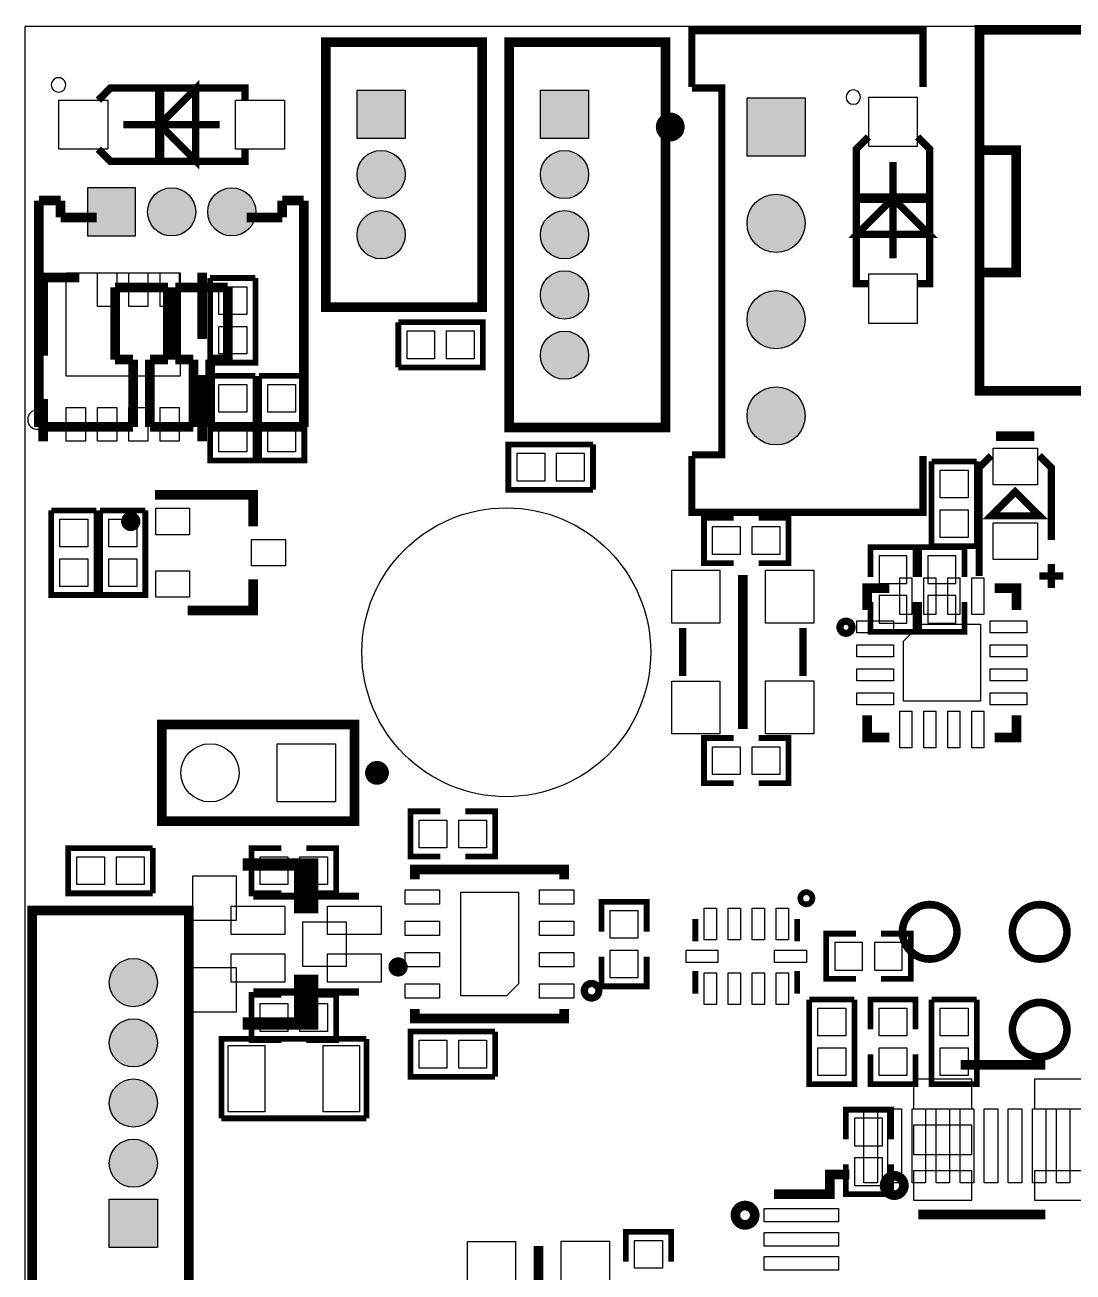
# Model space of a CAD drawing. Extents: x 0 to 44.2, y -0.6 to 47.
# Drawn here: x 0 to 21.77, y 21.13 to 47.03 of the extents above; entities that cross this region are included whole.
import ezdxf

# ---------------------------------------------------------------- set-up
doc = ezdxf.new("R2010")
doc.units = 0
doc.header["$MEASUREMENT"] = 0
doc.layers.get('0').update_dxf_attribs({"linetype": 'CONTINUOUS'})
for name, color, linetype in [('BOTTOM', 132, 'CONTINUOUS'), ('OUTLINE', 7, 'CONTINUOUS'), ('SILKSCREEN_BOTTOM', 230, 'CONTINUOUS'), ('SILKSCREEN_TOP', 7, 'CONTINUOUS'), ('SOLDERMASK_TOP', 94, 'CONTINUOUS')]:
    doc.layers.add(name, color=color, linetype=linetype)

msp = doc.modelspace()

# ---------------------------------------------------------------- hatches: boundary and pattern name
at = {"linetype": 'Continuous'}
h = msp.add_hatch(color=4, dxfattribs=at)
h.dxf.hatch_style = 1
edge = h.paths.add_edge_path()
edge.add_arc((32.004, 1.88976), 0.60452, 0, 360)
edge = h.paths.add_edge_path()
edge.add_arc((27.686, 1.88976), 0.60452, 0, 360)
h.paths.add_polyline_path([(25.0825, 2.49428), (26.29154, 2.49428), (26.29154, 1.28524), (25.0825, 1.28524)])
edge = h.paths.add_edge_path()
edge.add_arc((21.336, 1.88976), 0.60452, 0, 360)
h.paths.add_polyline_path([(18.7325, 2.49428), (19.94154, 2.49428), (19.94154, 1.28524), (18.7325, 1.28524)])
edge = h.paths.add_edge_path()
edge.add_arc((22.88032, 44.42968), 0.84963, 0, 360)
h.paths.add_polyline_path([(22.03069, 42.77995), (23.72995, 42.77995), (23.72995, 41.08069), (22.03069, 41.08069)])
edge = h.paths.add_edge_path()
edge.add_arc((25.37968, 44.42968), 0.84963, 0, 360)
edge = h.paths.add_edge_path()
edge.add_arc((25.37968, 41.93032), 0.84963, 0, 360)
h.paths.add_polyline_path([(16.21028, 45.51426), (16.21028, 44.30522), (15.00124, 44.30522), (15.00124, 45.51426)])
edge = h.paths.add_edge_path()
edge.add_arc((15.60576, 42.91076), 0.60452, 0, 360)
edge = h.paths.add_edge_path()
edge.add_arc((15.60576, 40.90924), 0.60452, 0, 360)
edge = h.paths.add_edge_path()
edge.add_arc((15.60576, 38.91026), 0.60452, 0, 360)
edge = h.paths.add_edge_path()
edge.add_arc((11.20902, 40.1701), 0.50038, 0, 360)
edge = h.paths.add_edge_path()
edge.add_arc((11.20902, 41.42232), 0.50038, 0, 360)
edge = h.paths.add_edge_path()
edge.add_arc((11.20902, 42.672), 0.50038, 0, 360)
edge = h.paths.add_edge_path()
edge.add_arc((11.20902, 43.92168), 0.50038, 0, 360)
h.paths.add_polyline_path([(10.70864, 45.67174), (11.7094, 45.67174), (11.7094, 44.67098), (10.70864, 44.67098)])
h.paths.add_polyline_path([(6.89864, 45.67174), (7.8994, 45.67174), (7.8994, 44.67098), (6.89864, 44.67098)])
edge = h.paths.add_edge_path()
edge.add_arc((7.39902, 43.92168), 0.50038, 0, 360)
edge = h.paths.add_edge_path()
edge.add_arc((7.39902, 42.672), 0.50038, 0, 360)
edge = h.paths.add_edge_path()
edge.add_arc((4.29768, 43.14698), 0.50038, 0, 360)
edge = h.paths.add_edge_path()
edge.add_arc((3.048, 43.14698), 0.50038, 0, 360)
h.paths.add_polyline_path([(1.29794, 43.64736), (1.29794, 42.6466), (2.2987, 42.6466), (2.2987, 43.64736)])
edge = h.paths.add_edge_path()
edge.add_arc((2.25298, 27.1399), 0.50038, 0, 360)
edge = h.paths.add_edge_path()
edge.add_arc((2.25298, 25.88768), 0.50038, 0, 360)
edge = h.paths.add_edge_path()
edge.add_arc((2.25298, 24.638), 0.50038, 0, 360)
edge = h.paths.add_edge_path()
edge.add_arc((2.25298, 23.38832), 0.50038, 0, 360)
h.paths.add_polyline_path([(2.75336, 21.63826), (1.7526, 21.63826), (1.7526, 22.63902), (2.75336, 22.63902)])
edge = h.paths.add_edge_path()
edge.add_arc((2.50698, 5.6261), 0.50038, 0, 360)
edge = h.paths.add_edge_path()
edge.add_arc((2.50698, 6.87832), 0.50038, 0, 360)
edge = h.paths.add_edge_path()
edge.add_arc((2.50698, 8.128), 0.50038, 0, 360)
edge = h.paths.add_edge_path()
edge.add_arc((2.50698, 9.37768), 0.50038, 0, 360)
h.paths.add_polyline_path([(3.00736, 11.12774), (2.0066, 11.12774), (2.0066, 10.12698), (3.00736, 10.12698)])

# ---------------------------------------------------------------- linework, layer by layer
at = {"layer": 'BOTTOM'}
for points in [[(6.89864, 45.67174), (7.8994, 45.67174), (7.8994, 44.67098), (6.89864, 44.67098)], [(10.70864, 45.67174), (11.7094, 45.67174), (11.7094, 44.67098), (10.70864, 44.67098)], [(16.21028, 45.51426), (16.21028, 44.30522), (15.00124, 44.30522), (15.00124, 45.51426)], [(18.542, 45.52442), (17.526, 45.52442), (17.526, 44.50842), (18.542, 44.50842)], [(1.29794, 43.64736), (1.29794, 42.6466), (2.2987, 42.6466), (2.2987, 43.64736)], [(17.526, 40.83558), (18.542, 40.83558), (18.542, 41.85158), (17.526, 41.85158)], [(17.74444, 35.43046), (18.32356, 35.43046), (18.32356, 36.0045), (17.74444, 36.0045)], [(18.76044, 35.43046), (19.33956, 35.43046), (19.33956, 36.0045), (18.76044, 36.0045)], [(18.32356, 35.18154), (17.74444, 35.18154), (17.74444, 34.6075), (18.32356, 34.6075)], [(19.33956, 35.18154), (18.76044, 35.18154), (18.76044, 34.6075), (19.33956, 34.6075)], [(6.44906, 32.10052), (6.44906, 30.89148), (5.24002, 30.89148), (5.24002, 32.10052)], [(3.4798, 28.4353), (4.3942, 28.4353), (4.3942, 29.3497), (3.4798, 29.3497)], [(5.7658, 27.4828), (6.6802, 27.4828), (6.6802, 28.3972), (5.7658, 28.3972)], [(17.40154, 27.39644), (17.40154, 27.97556), (16.8275, 27.97556), (16.8275, 27.39644)], [(17.65046, 27.97556), (17.65046, 27.39644), (18.2245, 27.39644), (18.2245, 27.97556)], [(3.4798, 26.5303), (4.3942, 26.5303), (4.3942, 27.4447), (3.4798, 27.4447)], [(18.46072, 25.13076), (18.46072, 24.52116), (19.66976, 24.52116), (19.66976, 25.13076)], [(20.97024, 25.13076), (20.97024, 24.52116), (22.17928, 24.52116), (22.17928, 25.13076)], [(17.23644, 23.74646), (17.81556, 23.74646), (17.81556, 24.3205), (17.23644, 24.3205)], [(18.46072, 24.1808), (18.46072, 23.5712), (19.66976, 23.5712), (19.66976, 24.1808)], [(17.81556, 23.49754), (17.23644, 23.49754), (17.23644, 22.9235), (17.81556, 22.9235)], [(18.46072, 23.23084), (18.46072, 22.62124), (19.66976, 22.62124), (19.66976, 23.23084)], [(20.97024, 23.23084), (20.97024, 22.62124), (22.17928, 22.62124), (22.17928, 23.23084)], [(2.75336, 21.63826), (1.7526, 21.63826), (1.7526, 22.63902), (2.75336, 22.63902)]]:
    msp.add_lwpolyline(points, close=True, dxfattribs=at)
for centre, radius in [((7.39902, 43.92168), 0.50038), ((11.20902, 43.92168), 0.50038), ((3.048, 43.14698), 0.50038), ((4.29768, 43.14698), 0.50038), ((15.60576, 42.91076), 0.60452), ((7.39902, 42.672), 0.50038), ((11.20902, 42.672), 0.50038), ((11.20902, 41.42232), 0.50038), ((15.60576, 40.90924), 0.60452), ((11.20902, 40.1701), 0.50038), ((15.60576, 38.91026), 0.60452), ((9.99998, 34.00044), 2.99974), ((3.84556, 31.496), 0.60452), ((2.25298, 27.1399), 0.50038), ((2.25298, 25.88768), 0.50038), ((2.25298, 24.638), 0.50038), ((2.25298, 23.38832), 0.50038)]:
    msp.add_circle(centre, radius, dxfattribs=at)
at = {"layer": 'OUTLINE'}
msp.add_lwpolyline([(0, 47.00016), (0, 0), (44.00042, 0), (44.00042, 47.00016)], close=True, dxfattribs=at)
at = {"layer": 'SILKSCREEN_BOTTOM'}
msp.add_lwpolyline([(17.35836, 45.5295, 1), (17.05964, 45.5305, 1)], format="xyb", close=True, dxfattribs=at)
for points, const_width in [([(17.526, 41.656), (17.272, 41.656), (17.272, 44.45), (17.526, 44.704)], 0.1524), ([(18.542, 44.704), (18.796, 44.45), (18.796, 41.656), (18.542, 41.656)], 0.1524), ([(18.034, 44.18076), (18.034, 42.17924)], 0.14986), ([(18.7833, 43.42892), (17.2847, 43.42892)], 0.20066), ([(0.2921, 43.38066), (0.2921, 38.67912)], 0.20066), ([(0.73914, 43.38066), (0.2921, 43.38066)], 0.20066), ([(0.73914, 43.03014), (0.73914, 43.38066)], 0.20066), ([(5.79374, 43.38066), (5.3467, 43.38066)], 0.20066), ([(5.3467, 43.38066), (5.3467, 43.03014)], 0.20066), ([(5.79374, 38.67912), (5.79374, 43.38066)], 0.20066), ([(18.034, 43.42892), (17.2847, 42.67962), (18.7833, 42.67962), (18.034, 43.42892)], 0.14986), ([(1.48844, 43.03014), (0.73914, 43.03014)], 0.20066), ([(5.3467, 43.03014), (4.60756, 43.03014)], 0.20066), ([(1.87198, 40.07866), (1.87198, 41.57726)], 0.20066), ([(1.87198, 41.57726), (2.96926, 41.57726)], 0.20066), ([(2.96926, 41.57726), (2.96926, 40.07866)], 0.20066), ([(3.12166, 40.07866), (3.12166, 41.57726)], 0.20066), ([(3.12166, 41.57726), (4.21386, 41.57726)], 0.20066), ([(4.21386, 41.57726), (4.21386, 40.07866)], 0.20066), ([(2.24536, 40.07866), (1.87198, 40.07866)], 0.20066), ([(2.24536, 38.67912), (2.24536, 40.07866)], 0.20066), ([(2.96926, 40.07866), (2.59588, 40.07866)], 0.20066), ([(2.59588, 40.07866), (2.59588, 38.67912)], 0.20066), ([(3.50012, 40.07866), (3.12166, 40.07866)], 0.20066), ([(3.50012, 38.67912), (3.50012, 40.07866)], 0.20066), ([(4.21386, 40.07866), (3.85064, 40.07866)], 0.20066), ([(3.85064, 40.07866), (3.85064, 38.67912)], 0.20066), ([(0.2921, 38.67912), (2.24536, 38.67912)], 0.20066), ([(2.59588, 38.67912), (3.50012, 38.67912)], 0.20066), ([(3.85064, 38.67912), (5.79374, 38.67912)], 0.20066), ([(18.5039, 35.56508), (18.5039, 36.18484), (17.5641, 36.18484), (17.5641, 35.56508)], 0.11938), ([(19.5199, 35.56508), (19.5199, 36.18484), (18.5801, 36.18484), (18.5801, 35.56508)], 0.11938), ([(18.5039, 35.04692), (18.5039, 34.42716), (17.5641, 34.42716), (17.5641, 35.04692)], 0.11938), ([(19.5199, 35.04692), (19.5199, 34.42716), (18.5801, 34.42716), (18.5801, 35.04692)], 0.11938), ([(5.715, 29.591), (5.715, 28.702), (5.969, 28.702), (5.969, 29.591), (4.5212, 29.591)], 0.254), ([(17.26692, 28.1559), (16.64716, 28.1559), (16.64716, 27.2161), (17.26692, 27.2161)], 0.11938), ([(17.78508, 28.1559), (18.40484, 28.1559), (18.40484, 27.2161), (17.78508, 27.2161)], 0.11938), ([(5.715, 26.289), (5.715, 27.178), (5.969, 27.178), (5.969, 26.289), (4.5212, 26.289)], 0.254), ([(19.44116, 25.43048), (21.19884, 25.43048)], 0.20066), ([(17.0561, 23.88108), (17.0561, 24.50084), (17.9959, 24.50084), (17.9959, 23.88108)], 0.11938), ([(17.0561, 23.36292), (17.0561, 22.74316), (17.9959, 22.74316), (17.9959, 23.36292)], 0.11938), ([(18.55978, 22.32152), (21.19884, 22.32152)], 0.20066)]:
    msp.add_lwpolyline(points, dxfattribs=dict(at, const_width=const_width))
at = {"layer": 'SILKSCREEN_BOTTOM', "const_width": 0.20066}
msp.add_lwpolyline([(18.26006, 22.92604, 0.999801), (17.85874, 22.92604, 1.000199), (18.26006, 22.92604)], format="xyb", dxfattribs=at)
at = {"layer": 'SILKSCREEN_TOP'}
for points, const_width in [([(18.6563, 45.74032), (18.6563, 46.91126), (13.8557, 46.91126), (13.8557, 45.74032)], 0.14986), ([(19.82978, 46.92904), (28.43022, 46.92904), (28.43022, 39.42842), (19.82978, 39.42842), (19.82978, 46.92904)], 0.20066), ([(6.2484, 46.6725), (9.4996, 46.6725), (9.4996, 41.17086), (6.2484, 41.17086), (6.2484, 46.6725)], 0.20066), ([(10.0584, 46.6725), (13.3096, 46.6725), (13.3096, 38.6715), (10.0584, 38.6715), (10.0584, 46.6725)], 0.20066), ([(2.79908, 44.958), (3.54838, 45.7073), (3.54838, 44.2087), (2.79908, 44.958)], 0.14986), ([(4.572, 45.466), (4.572, 45.72), (1.778, 45.72), (1.524, 45.466)], 0.1524), ([(2.79908, 44.2087), (2.79908, 45.7073)], 0.20066), ([(13.8557, 38.1), (14.478, 38.1), (14.478, 45.72), (13.8557, 45.72)], 0.14986), ([(2.04724, 44.958), (4.04876, 44.958)], 0.14986), ([(1.524, 44.45), (1.778, 44.196), (4.572, 44.196), (4.572, 44.45)], 0.1524), ([(19.83232, 44.42968), (20.59432, 44.42968), (20.59432, 41.88968), (19.83232, 41.88968)], 0.20066), ([(0.381, 40.1574), (0.381, 41.783), (1.13284, 41.783)], 0.20066), ([(3.5814, 41.783), (3.683, 41.783), (3.683, 40.50792)], 0.20066), ([(4.7879, 41.77284), (3.8481, 41.77284)], 0.11938), ([(4.7879, 41.77284), (4.7879, 40.01516), (3.8481, 40.01516), (3.8481, 41.77284)], 0.11938), ([(7.75716, 40.8559), (7.75716, 39.9161)], 0.11938), ([(7.75716, 40.8559), (9.51484, 40.8559), (9.51484, 39.9161), (7.75716, 39.9161)], 0.11938), ([(3.5814, 38.481), (3.683, 38.481), (3.683, 39.75608)], 0.20066), ([(4.7879, 39.74084), (3.8481, 39.74084)], 0.11938), ([(4.7879, 39.74084), (4.7879, 37.98316), (3.8481, 37.98316), (3.8481, 39.74084)], 0.11938), ([(5.8039, 39.74084), (4.8641, 39.74084)], 0.11938), ([(5.8039, 39.74084), (5.8039, 37.98316), (4.8641, 37.98316), (4.8641, 39.74084)], 0.11938), ([(0.381, 39.25824), (0.381, 38.481), (0.4826, 38.481)], 0.20066), ([(11.80084, 37.3761), (10.04316, 37.3761), (10.04316, 38.3159), (11.80084, 38.3159)], 0.11938), ([(11.80084, 37.3761), (11.80084, 38.3159)], 0.11938), ([(20.17522, 38.48608), (20.97278, 38.48608)], 0.20066), ([(13.8557, 38.07968), (13.8557, 36.90874), (18.6563, 36.90874), (18.6563, 38.07968)], 0.14986), ([(19.8247, 35.58286), (19.8247, 37.8333), (20.07362, 38.08476)], 0.14986), ([(21.07438, 38.08476), (21.3233, 37.8333), (21.3233, 36.3347)], 0.14986), ([(19.7739, 37.96284), (18.8341, 37.96284)], 0.11938), ([(19.7739, 37.96284), (19.7739, 36.20516), (18.8341, 36.20516), (18.8341, 37.96284)], 0.11938), ([(2.70002, 37.26688), (4.74472, 37.26688), (4.74472, 36.61918)], 0.20066), ([(20.574, 37.33292), (21.07438, 36.83508), (20.07362, 36.83508), (20.574, 37.33292)], 0.14986), ([(1.4859, 36.94684), (0.5461, 36.94684)], 0.11938), ([(1.4859, 36.94684), (1.4859, 35.18916), (0.5461, 35.18916), (0.5461, 36.94684)], 0.11938), ([(2.5019, 36.94684), (1.5621, 36.94684)], 0.11938), ([(2.5019, 36.94684), (2.5019, 35.18916), (1.5621, 35.18916), (1.5621, 36.94684)], 0.11938), ([(14.72692, 35.8521), (14.10716, 35.8521), (14.10716, 36.7919), (14.72692, 36.7919)], 0.11938), ([(15.24508, 35.8521), (15.86484, 35.8521), (15.86484, 36.7919), (15.24508, 36.7919)], 0.11938), ([(21.3233, 35.83432), (21.3233, 35.33394)], 0.14986), ([(3.38328, 34.86912), (4.74472, 34.86912), (4.74472, 35.51682)], 0.20066), ([(14.91234, 35.60572), (14.91234, 32.40532)], 0.20066), ([(21.07438, 35.58286), (21.57476, 35.58286)], 0.14986), ([(17.5006, 34.87674), (17.5006, 35.3314), (17.95526, 35.3314)], 0.20066), ([(20.5994, 34.87674), (20.5994, 35.3314), (20.14474, 35.3314)], 0.20066), ([(13.66266, 33.50514), (13.66266, 34.5059)], 0.14986), ([(16.16202, 33.50514), (16.16202, 34.5059)], 0.14986), ([(17.5006, 32.68726), (17.5006, 32.2326), (17.95526, 32.2326)], 0.20066), ([(20.5994, 32.68726), (20.5994, 32.2326), (20.14474, 32.2326)], 0.20066), ([(6.8453, 32.49676), (6.8453, 30.49524), (2.8448, 30.49524), (2.8448, 32.49676), (6.8453, 32.49676)], 0.20066), ([(14.72692, 32.2199), (14.10716, 32.2199), (14.10716, 31.2801), (14.72692, 31.2801)], 0.11938), ([(15.24508, 32.2199), (15.86484, 32.2199), (15.86484, 31.2801), (15.24508, 31.2801)], 0.11938), ([(8.63092, 29.7561), (8.01116, 29.7561), (8.01116, 30.6959), (8.63092, 30.6959)], 0.11938), ([(9.14908, 29.7561), (9.76884, 29.7561), (9.76884, 30.6959), (9.14908, 30.6959)], 0.11938), ([(2.65684, 28.9941), (0.89916, 28.9941), (0.89916, 29.9339), (2.65684, 29.9339)], 0.11938), ([(2.65684, 28.9941), (2.65684, 29.9339)], 0.11938), ([(5.32892, 28.9941), (4.70916, 28.9941), (4.70916, 29.9339), (5.32892, 29.9339)], 0.11938), ([(5.84708, 28.9941), (6.46684, 28.9941), (6.46684, 29.9339), (5.84708, 29.9339)], 0.11938), ([(11.2014, 29.2862), (11.2014, 29.4894), (8.1026, 29.4894), (8.1026, 29.2862)], 0.20066), ([(6.94182, 28.93568), (4.74218, 28.93568)], 0.14986), ([(11.9761, 28.19908), (11.9761, 28.81884), (12.9159, 28.81884), (12.9159, 28.19908)], 0.11938), ([(3.4036, 20.6375), (0.1524, 20.6375), (0.1524, 28.6385), (3.4036, 28.6385), (3.4036, 20.6375)], 0.20066), ([(13.92682, 28.4607), (13.92682, 27.99334)], 0.11938), ([(16.04518, 28.4607), (16.04518, 27.99334)], 0.11938), ([(11.9761, 27.68092), (11.9761, 27.06116), (12.9159, 27.06116), (12.9159, 27.68092)], 0.11938), ([(13.92682, 26.9113), (13.92682, 27.37866)], 0.11938), ([(16.04518, 26.9113), (16.04518, 27.37866)], 0.11938), ([(5.32892, 25.9461), (4.70916, 25.9461), (4.70916, 26.8859), (5.32892, 26.8859)], 0.11938), ([(6.94182, 26.94432), (4.74218, 26.94432)], 0.14986), ([(5.84708, 25.9461), (6.46684, 25.9461), (6.46684, 26.8859), (5.84708, 26.8859)], 0.11938), ([(11.2014, 26.5938), (11.2014, 26.3906), (8.1026, 26.3906), (8.1026, 26.5938)], 0.20066), ([(17.2339, 26.78684), (16.2941, 26.78684)], 0.11938), ([(17.2339, 26.78684), (17.2339, 25.02916), (16.2941, 25.02916), (16.2941, 26.78684)], 0.11938), ([(18.5039, 26.16708), (18.5039, 26.78684), (17.5641, 26.78684), (17.5641, 26.16708)], 0.11938), ([(19.7739, 26.78684), (18.8341, 26.78684)], 0.11938), ([(19.7739, 26.78684), (19.7739, 25.02916), (18.8341, 25.02916), (18.8341, 26.78684)], 0.11938), ([(9.76884, 25.1841), (8.01116, 25.1841), (8.01116, 26.1239), (9.76884, 26.1239)], 0.11938), ([(9.76884, 25.1841), (9.76884, 26.1239)], 0.11938), ([(7.09422, 25.9715), (4.08178, 25.9715), (4.08178, 24.3205)], 0.11938), ([(7.09422, 24.3205), (7.09422, 25.9715)], 0.11938), ([(18.5039, 25.64892), (18.5039, 25.02916), (17.5641, 25.02916), (17.5641, 25.64892)], 0.11938), ([(4.08178, 24.3205), (7.09422, 24.3205)], 0.11938), ([(15.56004, 22.74824), (16.72082, 22.74824), (16.72082, 23.15718), (17.12976, 23.15718)], 0.20066), ([(13.4239, 21.34108), (13.4239, 21.96084), (12.4841, 21.96084), (12.4841, 21.34108)], 0.11938), ([(10.668, 21.6662), (10.668, 18.4658)], 0.20066)]:
    msp.add_lwpolyline(points, dxfattribs=dict(at, const_width=const_width))
for points in [[(0.84836, 45.7835, 1), (0.54764, 45.7825, 1)], [(0.4572, 38.83152, 1), (0.0568, 38.83248, 1)]]:
    msp.add_lwpolyline(points, format="xyb", close=True, dxfattribs=at)
for points, const_width in [([(13.55598, 44.90974, 1.001736), (13.25626, 44.90974, 0.998267), (13.55598, 44.90974)], 0.29972), ([(2.2987, 36.71824, 0.997611), (2.09804, 36.71824, 1.002395), (2.2987, 36.71824)], 0.20066), ([(17.1831, 34.52114, 1.000984), (16.93164, 34.5186, 0.999017), (17.1831, 34.52114)], 0.14986), ([(7.43712, 31.496, 1), (7.19074, 31.496, 1), (7.43712, 31.496)], 0.24892), ([(16.36014, 28.88996, 0.99814), (16.10868, 28.8925, 1.001864), (16.36014, 28.88996)], 0.11938), ([(19.36496, 28.194, 1), (18.22704, 28.194, 1), (19.36496, 28.194)], 0.1524), ([(21.65096, 28.194, 1), (20.51304, 28.194, 1), (21.65096, 28.194)], 0.1524), ([(7.85114, 27.46502, 0.999798), (7.65302, 27.46502, 1.000202), (7.85114, 27.46502)], 0.20066), ([(11.92276, 26.96972, 1.001854), (11.6205, 26.96972, 0.998149), (11.92276, 26.96972)], 0.14986), ([(21.65096, 26.162, 1), (20.51304, 26.162, 1), (21.65096, 26.162)], 0.1524), ([(15.16126, 22.30882, 1.002264), (14.75994, 22.30628, 0.997741), (15.16126, 22.30882)], 0.20066)]:
    msp.add_lwpolyline(points, format="xyb", dxfattribs=dict(at, const_width=const_width))
at = {"layer": 'SOLDERMASK_TOP'}
for points in [[(6.89864, 45.67174), (7.8994, 45.67174), (7.8994, 44.67098), (6.89864, 44.67098)], [(10.70864, 45.67174), (11.7094, 45.67174), (11.7094, 44.67098), (10.70864, 44.67098)], [(0.70358, 44.45), (0.70358, 45.466), (1.71958, 45.466), (1.71958, 44.45)], [(5.39242, 45.466), (5.39242, 44.45), (4.37642, 44.45), (4.37642, 45.466)], [(16.21028, 45.51426), (16.21028, 44.30522), (15.00124, 44.30522), (15.00124, 45.51426)], [(1.29794, 43.64736), (1.29794, 42.6466), (2.2987, 42.6466), (2.2987, 43.64736)], [(0.85598, 39.73322), (0.85598, 41.88206), (3.2258, 41.88206), (3.2258, 39.73322)], [(1.50749, 41.88206), (1.90627, 41.88206), (1.90627, 41.18102), (1.50749, 41.18102)], [(2.15773, 41.88206), (2.55651, 41.88206), (2.55651, 41.18102), (2.15773, 41.18102)], [(2.80797, 41.88206), (3.20675, 41.88206), (3.20675, 41.18102), (2.80797, 41.18102)], [(4.60756, 41.01846), (4.02844, 41.01846), (4.02844, 41.5925), (4.60756, 41.5925)], [(4.02844, 40.76954), (4.60756, 40.76954), (4.60756, 40.1955), (4.02844, 40.1955)], [(8.51154, 40.67556), (8.51154, 40.09644), (7.9375, 40.09644), (7.9375, 40.67556)], [(8.76046, 40.09644), (8.76046, 40.67556), (9.3345, 40.67556), (9.3345, 40.09644)], [(4.60756, 38.98646), (4.02844, 38.98646), (4.02844, 39.5605), (4.60756, 39.5605)], [(5.62356, 38.98646), (5.04444, 38.98646), (5.04444, 39.5605), (5.62356, 39.5605)], [(1.25603, 38.38194), (0.85725, 38.38194), (0.85725, 39.08298), (1.25603, 39.08298)], [(1.90627, 38.38194), (1.50749, 38.38194), (1.50749, 39.08298), (1.90627, 39.08298)], [(2.55651, 38.38194), (2.15773, 38.38194), (2.15773, 39.08298), (2.55651, 39.08298)], [(3.20675, 38.38194), (2.80797, 38.38194), (2.80797, 39.08298), (3.20675, 39.08298)], [(4.02844, 38.73754), (4.60756, 38.73754), (4.60756, 38.1635), (4.02844, 38.1635)], [(5.04444, 38.73754), (5.62356, 38.73754), (5.62356, 38.1635), (5.04444, 38.1635)], [(10.79754, 38.13556), (10.79754, 37.55644), (10.2235, 37.55644), (10.2235, 38.13556)], [(11.04646, 37.55644), (11.04646, 38.13556), (11.6205, 38.13556), (11.6205, 37.55644)], [(20.11426, 38.23843), (21.03374, 38.23843), (21.03374, 37.47897), (20.11426, 37.47897)], [(19.59356, 37.20846), (19.01444, 37.20846), (19.01444, 37.7825), (19.59356, 37.7825)], [(3.41884, 36.44265), (2.7178, 36.44265), (2.7178, 36.99383), (3.41884, 36.99383)], [(19.01444, 36.95954), (19.59356, 36.95954), (19.59356, 36.3855), (19.01444, 36.3855)], [(1.30556, 36.19246), (0.72644, 36.19246), (0.72644, 36.7665), (1.30556, 36.7665)], [(2.32156, 36.19246), (1.74244, 36.19246), (1.74244, 36.7665), (2.32156, 36.7665)], [(14.86154, 36.61156), (14.86154, 36.03244), (14.2875, 36.03244), (14.2875, 36.61156)], [(15.11046, 36.03244), (15.11046, 36.61156), (15.6845, 36.61156), (15.6845, 36.03244)], [(21.03374, 35.92957), (20.11426, 35.92957), (20.11426, 36.68903), (21.03374, 36.68903)], [(4.70916, 36.34359), (5.4102, 36.34359), (5.4102, 35.79241), (4.70916, 35.79241)], [(0.72644, 35.94354), (1.30556, 35.94354), (1.30556, 35.3695), (0.72644, 35.3695)], [(1.74244, 35.94354), (2.32156, 35.94354), (2.32156, 35.3695), (1.74244, 35.3695)], [(2.7178, 35.69335), (3.41884, 35.69335), (3.41884, 35.14217), (2.7178, 35.14217)], [(13.4366, 34.60496), (13.4366, 35.70478), (14.43736, 35.70478), (14.43736, 34.60496)], [(16.38808, 35.70605), (16.38808, 34.60623), (15.38732, 34.60623), (15.38732, 35.70605)], [(18.42516, 34.78657), (18.17624, 34.78657), (18.17624, 35.54603), (18.42516, 35.54603)], [(18.92554, 34.78657), (18.67662, 34.78657), (18.67662, 35.54603), (18.92554, 35.54603)], [(19.42338, 34.78657), (19.17446, 34.78657), (19.17446, 35.54603), (19.42338, 35.54603)], [(19.92376, 34.78657), (19.67484, 34.78657), (19.67484, 35.54603), (19.92376, 35.54603)], [(18.04543, 34.65576), (18.04543, 34.40684), (17.28597, 34.40684), (17.28597, 34.65576)], [(18.2499, 32.9819), (18.2499, 34.23158), (18.60042, 34.5821), (19.8501, 34.5821), (19.8501, 32.9819)], [(20.0533, 34.40684), (20.0533, 34.65576), (20.81276, 34.65576), (20.81276, 34.40684)], [(18.04543, 34.15538), (18.04543, 33.90646), (17.28597, 33.90646), (17.28597, 34.15538)], [(20.0533, 33.90646), (20.0533, 34.15538), (20.81276, 34.15538), (20.81276, 33.90646)], [(18.04543, 33.65754), (18.04543, 33.40862), (17.28597, 33.40862), (17.28597, 33.65754)], [(20.0533, 33.40862), (20.0533, 33.65754), (20.81276, 33.65754), (20.81276, 33.40862)], [(13.4366, 32.30372), (13.4366, 33.40354), (14.43736, 33.40354), (14.43736, 32.30372)], [(16.38808, 33.40481), (16.38808, 32.30499), (15.38732, 32.30499), (15.38732, 33.40481)], [(18.04543, 33.15716), (18.04543, 32.90824), (17.28597, 32.90824), (17.28597, 33.15716)], [(20.0533, 32.90824), (20.0533, 33.15716), (20.81276, 33.15716), (20.81276, 32.90824)], [(18.17624, 32.77743), (18.42516, 32.77743), (18.42516, 32.01797), (18.17624, 32.01797)], [(18.67662, 32.77743), (18.92554, 32.77743), (18.92554, 32.01797), (18.67662, 32.01797)], [(19.17446, 32.77743), (19.42338, 32.77743), (19.42338, 32.01797), (19.17446, 32.01797)], [(19.67484, 32.77743), (19.92376, 32.77743), (19.92376, 32.01797), (19.67484, 32.01797)], [(6.44906, 32.10052), (6.44906, 30.89148), (5.24002, 30.89148), (5.24002, 32.10052)], [(14.86154, 32.03956), (14.86154, 31.46044), (14.2875, 31.46044), (14.2875, 32.03956)], [(15.11046, 31.46044), (15.11046, 32.03956), (15.6845, 32.03956), (15.6845, 31.46044)], [(8.76554, 30.51556), (8.76554, 29.93644), (8.1915, 29.93644), (8.1915, 30.51556)], [(9.01446, 29.93644), (9.01446, 30.51556), (9.5885, 30.51556), (9.5885, 29.93644)], [(1.65354, 29.75356), (1.65354, 29.17444), (1.0795, 29.17444), (1.0795, 29.75356)], [(1.90246, 29.17444), (1.90246, 29.75356), (2.4765, 29.75356), (2.4765, 29.17444)], [(5.46354, 29.75356), (5.46354, 29.17444), (4.8895, 29.17444), (4.8895, 29.75356)], [(5.71246, 29.17444), (5.71246, 29.75356), (6.2865, 29.75356), (6.2865, 29.17444)], [(8.61314, 29.06522), (8.61314, 28.7655), (7.90194, 28.7655), (7.90194, 29.06522)], [(10.25144, 29.01442), (10.25144, 27.1145), (10.00252, 26.86558), (9.05256, 26.86558), (9.05256, 29.01442)], [(10.69086, 28.7655), (10.69086, 29.06522), (11.40206, 29.06522), (11.40206, 28.7655)], [(5.40131, 28.72994), (5.40131, 28.14066), (4.28117, 28.14066), (4.28117, 28.72994)], [(7.40283, 28.72994), (7.40283, 28.14066), (6.28269, 28.14066), (6.28269, 28.72994)], [(12.73556, 28.06446), (12.15644, 28.06446), (12.15644, 28.6385), (12.73556, 28.6385)], [(14.36497, 28.02636), (14.10843, 28.02636), (14.10843, 28.68676), (14.36497, 28.68676)], [(14.86535, 28.02636), (14.60881, 28.02636), (14.60881, 28.68676), (14.86535, 28.68676)], [(15.36319, 28.02636), (15.10665, 28.02636), (15.10665, 28.68676), (15.36319, 28.68676)], [(15.86357, 28.02636), (15.60703, 28.02636), (15.60703, 28.68676), (15.86357, 28.68676)], [(8.61314, 28.41498), (8.61314, 28.11526), (7.90194, 28.11526), (7.90194, 28.41498)], [(10.69086, 28.11526), (10.69086, 28.41498), (11.40206, 28.41498), (11.40206, 28.11526)], [(5.40131, 27.73934), (5.40131, 27.15006), (4.28117, 27.15006), (4.28117, 27.73934)], [(7.40283, 27.73934), (7.40283, 27.15006), (6.28269, 27.15006), (6.28269, 27.73934)], [(8.61314, 27.76474), (8.61314, 27.46502), (7.90194, 27.46502), (7.90194, 27.76474)], [(10.69086, 27.46502), (10.69086, 27.76474), (11.40206, 27.76474), (11.40206, 27.46502)], [(12.15644, 27.81554), (12.73556, 27.81554), (12.73556, 27.2415), (12.15644, 27.2415)], [(14.39672, 27.81427), (14.39672, 27.55773), (13.73632, 27.55773), (13.73632, 27.81427)], [(15.57528, 27.55646), (15.57528, 27.813), (16.23568, 27.813), (16.23568, 27.55646)], [(14.10843, 27.34564), (14.36497, 27.34564), (14.36497, 26.68524), (14.10843, 26.68524)], [(14.60881, 27.34564), (14.86535, 27.34564), (14.86535, 26.68524), (14.60881, 26.68524)], [(15.10665, 27.34564), (15.36319, 27.34564), (15.36319, 26.68524), (15.10665, 26.68524)], [(15.60703, 27.34564), (15.86357, 27.34564), (15.86357, 26.68524), (15.60703, 26.68524)], [(8.61314, 27.1145), (8.61314, 26.81478), (7.90194, 26.81478), (7.90194, 27.1145)], [(10.69086, 26.81478), (10.69086, 27.1145), (11.40206, 27.1145), (11.40206, 26.81478)], [(5.46354, 26.70556), (5.46354, 26.12644), (4.8895, 26.12644), (4.8895, 26.70556)], [(5.71246, 26.12644), (5.71246, 26.70556), (6.2865, 26.70556), (6.2865, 26.12644)], [(17.05356, 26.03246), (16.47444, 26.03246), (16.47444, 26.6065), (17.05356, 26.6065)], [(18.32356, 26.03246), (17.74444, 26.03246), (17.74444, 26.6065), (18.32356, 26.6065)], [(19.59356, 26.03246), (19.01444, 26.03246), (19.01444, 26.6065), (19.59356, 26.6065)], [(8.76554, 25.94356), (8.76554, 25.36444), (8.1915, 25.36444), (8.1915, 25.94356)], [(9.01446, 25.36444), (9.01446, 25.94356), (9.5885, 25.94356), (9.5885, 25.36444)], [(4.98221, 25.83561), (4.98221, 24.45639), (4.22275, 24.45639), (4.22275, 25.83561)], [(6.19252, 24.45512), (6.19252, 25.83434), (6.95198, 25.83434), (6.95198, 24.45512)], [(16.47444, 25.78354), (17.05356, 25.78354), (17.05356, 25.2095), (16.47444, 25.2095)], [(17.74444, 25.78354), (18.32356, 25.78354), (18.32356, 25.2095), (17.74444, 25.2095)], [(19.01444, 25.78354), (19.59356, 25.78354), (19.59356, 25.2095), (19.01444, 25.2095)], [(17.42948, 24.51862), (17.70888, 24.51862), (17.70888, 22.97938), (17.42948, 22.97938)], [(17.92986, 24.51862), (18.20926, 24.51862), (18.20926, 22.97938), (17.92986, 22.97938)], [(18.43024, 24.51862), (18.70964, 24.51862), (18.70964, 22.97938), (18.43024, 22.97938)], [(18.93062, 24.51862), (19.21002, 24.51862), (19.21002, 22.97938), (18.93062, 22.97938)], [(19.431, 24.51862), (19.7104, 24.51862), (19.7104, 22.97938), (19.431, 22.97938)], [(19.93138, 24.51862), (20.21078, 24.51862), (20.21078, 22.97938), (19.93138, 22.97938)], [(20.42922, 24.51862), (20.70862, 24.51862), (20.70862, 22.97938), (20.42922, 22.97938)], [(20.9296, 24.51862), (21.209, 24.51862), (21.209, 22.97938), (20.9296, 22.97938)], [(21.42998, 24.51862), (21.70938, 24.51862), (21.70938, 22.97938), (21.42998, 22.97938)], [(2.75336, 21.63826), (1.7526, 21.63826), (1.7526, 22.63902), (2.75336, 22.63902)], [(15.35938, 22.16912), (15.35938, 22.44852), (16.89862, 22.44852), (16.89862, 22.16912)], [(9.19226, 20.66544), (9.19226, 21.76526), (10.19302, 21.76526), (10.19302, 20.66544)], [(12.14374, 21.76653), (12.14374, 20.66671), (11.14298, 20.66671), (11.14298, 21.76653)], [(13.24356, 21.20646), (12.66444, 21.20646), (12.66444, 21.7805), (13.24356, 21.7805)], [(15.35938, 21.66874), (15.35938, 21.94814), (16.89862, 21.94814), (16.89862, 21.66874)], [(15.35938, 21.16836), (15.35938, 21.44776), (16.89862, 21.44776), (16.89862, 21.16836)]]:
    msp.add_lwpolyline(points, close=True, dxfattribs=at)
for centre, radius in [((7.39902, 43.92168), 0.50038), ((11.20902, 43.92168), 0.50038), ((3.048, 43.14698), 0.50038), ((4.29768, 43.14698), 0.50038), ((15.60576, 42.91076), 0.60452), ((7.39902, 42.672), 0.50038), ((11.20902, 42.672), 0.50038), ((11.20902, 41.42232), 0.50038), ((15.60576, 40.90924), 0.60452), ((11.20902, 40.1701), 0.50038), ((15.60576, 38.91026), 0.60452), ((9.99998, 34.00044), 2.99974), ((3.84556, 31.496), 0.60452), ((18.796, 28.194), 0.50038), ((21.082, 28.194), 0.50038), ((2.25298, 27.1399), 0.50038), ((21.082, 26.162), 0.50038), ((2.25298, 25.88768), 0.50038), ((2.25298, 24.638), 0.50038), ((2.25298, 23.38832), 0.50038)]:
    msp.add_circle(centre, radius, dxfattribs=at)

doc.saveas('drawing.dxf')
